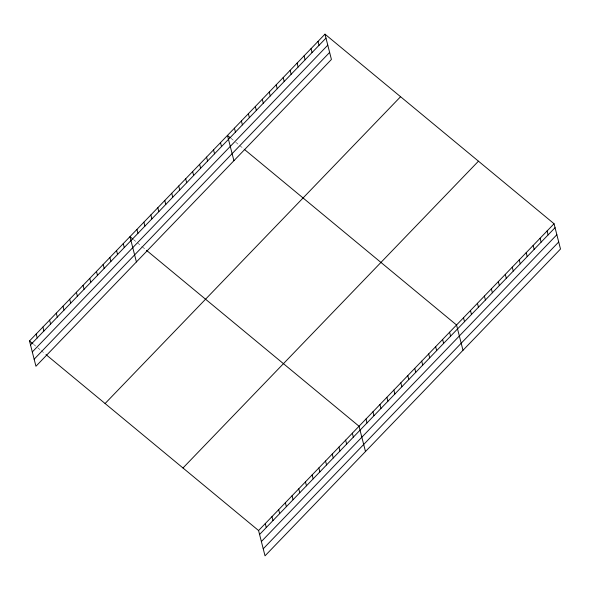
<?xml version="1.0" encoding="UTF-8"?>
<svg xmlns="http://www.w3.org/2000/svg" width="590" height="590" viewBox="0 0 590 590"><rect width="100%" height="100%" fill="white"/><g stroke="black" fill="none" stroke-linecap="round" stroke-linejoin="round"><path stroke-width="0.44" stroke-dasharray="2.95 2.21" d="M230.904 138.252L233.655 140.523M235.72 142.234L239.156 145.074M239.842 145.642L243.965 149.056M133.399 239.496L136.15 241.767M137.522 242.903L141.644 246.318M142.33 246.886L145.081 249.164M33.623 344.376L35.688 346.079M37.745 347.783L40.496 350.062M41.182 350.63L44.619 353.476"/><path stroke-width="0.89" d="M324.979 34.161L331.425 59.457L35.946 366.257L29.5 340.961L324.979 34.161L554.054 223.743L560.5 249.039L265.021 555.839L258.575 530.543L45.991 354.612M30.503 344.907L325.982 38.107M32.303 351.95L327.782 45.157M34.154 359.214L329.633 52.414M105.094 403.523L400.573 96.723M182.981 467.981L478.461 161.181M258.575 530.543L554.054 223.743M259.578 534.481L555.057 227.688M261.377 541.532L556.857 234.731M263.229 548.788L558.701 241.989M230.218 137.684L227.467 135.405L233.92 160.701M244.651 149.624L456.542 324.987L462.995 350.283M132.713 238.928L129.962 236.649L136.408 261.945M146.453 250.3L359.037 426.231L365.483 451.527M29.5 340.961L32.937 343.808M547.085 230.97L548.095 234.916M540.123 238.205L541.126 242.151M533.154 245.433L534.164 249.378M526.192 252.668L527.195 256.613M519.23 259.902L520.232 263.841M512.26 267.13L513.271 271.076M505.298 274.365L506.301 278.31M498.336 281.592L499.339 285.538M491.367 288.827L492.377 292.773M484.405 296.055L485.408 300M477.435 303.29L478.446 307.235M470.473 310.524L471.476 314.463M463.511 317.752L464.514 321.697M449.58 332.214L450.583 336.16M442.618 339.449L443.621 343.395M435.649 346.677L436.652 350.622M428.687 353.911L429.69 357.857M421.717 361.146L422.728 365.085M414.755 368.374L415.758 372.32M407.793 375.609L408.796 379.547M318.01 41.396L319.02 45.342M400.824 382.836L401.834 386.782M311.048 48.623L312.051 52.569M393.862 390.071L394.865 394.017M304.086 55.858L305.089 59.804M386.893 397.299L387.903 401.244M297.117 63.093L298.127 67.031M379.93 404.534L380.934 408.479M290.155 70.321L291.158 74.266M372.969 411.761L373.971 415.707M283.185 77.556L284.196 81.494M365.999 418.996L367.01 422.942M276.223 84.783L277.226 88.729M269.261 92.018L270.264 95.964M352.341 433.185L353.344 437.124M262.292 99.245L263.302 103.191M345.644 440.133L346.647 444.078M255.33 106.48L256.333 110.426M338.94 447.087L339.951 451.033M248.368 113.708L249.371 117.653M332.244 454.042L333.254 457.988M241.399 120.943L242.409 124.888M325.547 460.997L326.558 464.942M234.437 128.178L235.44 132.116M318.851 467.951L319.854 471.897M312.154 474.906L313.157 478.851M220.505 142.64L221.508 146.585M305.458 481.86L306.461 485.806M213.543 149.867L214.546 153.813M298.761 488.815L299.764 492.761M206.574 157.102L207.584 161.048M292.065 495.77L293.068 499.715M199.612 164.33L200.615 168.275M285.361 502.724L286.371 506.67M192.642 171.565L193.653 175.51M278.664 509.679L279.675 513.625M271.968 516.634L272.971 520.572M185.68 178.8L186.683 182.738M265.271 523.588L266.274 527.526M178.718 186.027L179.721 189.973M171.749 193.262L172.759 197.207M164.787 200.489L165.79 204.435M157.825 207.724L158.828 211.67M150.856 214.952L151.866 218.897M143.894 222.187L144.897 226.132M136.924 229.422L137.935 233.36M123.266 243.604L124.269 247.549M116.569 250.558L117.572 254.504M109.873 257.513L110.876 261.459M103.169 264.468L104.179 268.413M96.472 271.422L97.483 275.368M89.776 278.377L90.786 282.322M83.079 285.331L84.082 289.27M76.383 292.286L77.386 296.224M69.686 299.233L70.689 303.179M62.99 306.188L63.993 310.134M56.293 313.143L57.296 317.088M49.59 320.097L50.6 324.043M42.893 327.052L43.903 330.997M36.197 334.006L37.2 337.952"/></g></svg>
